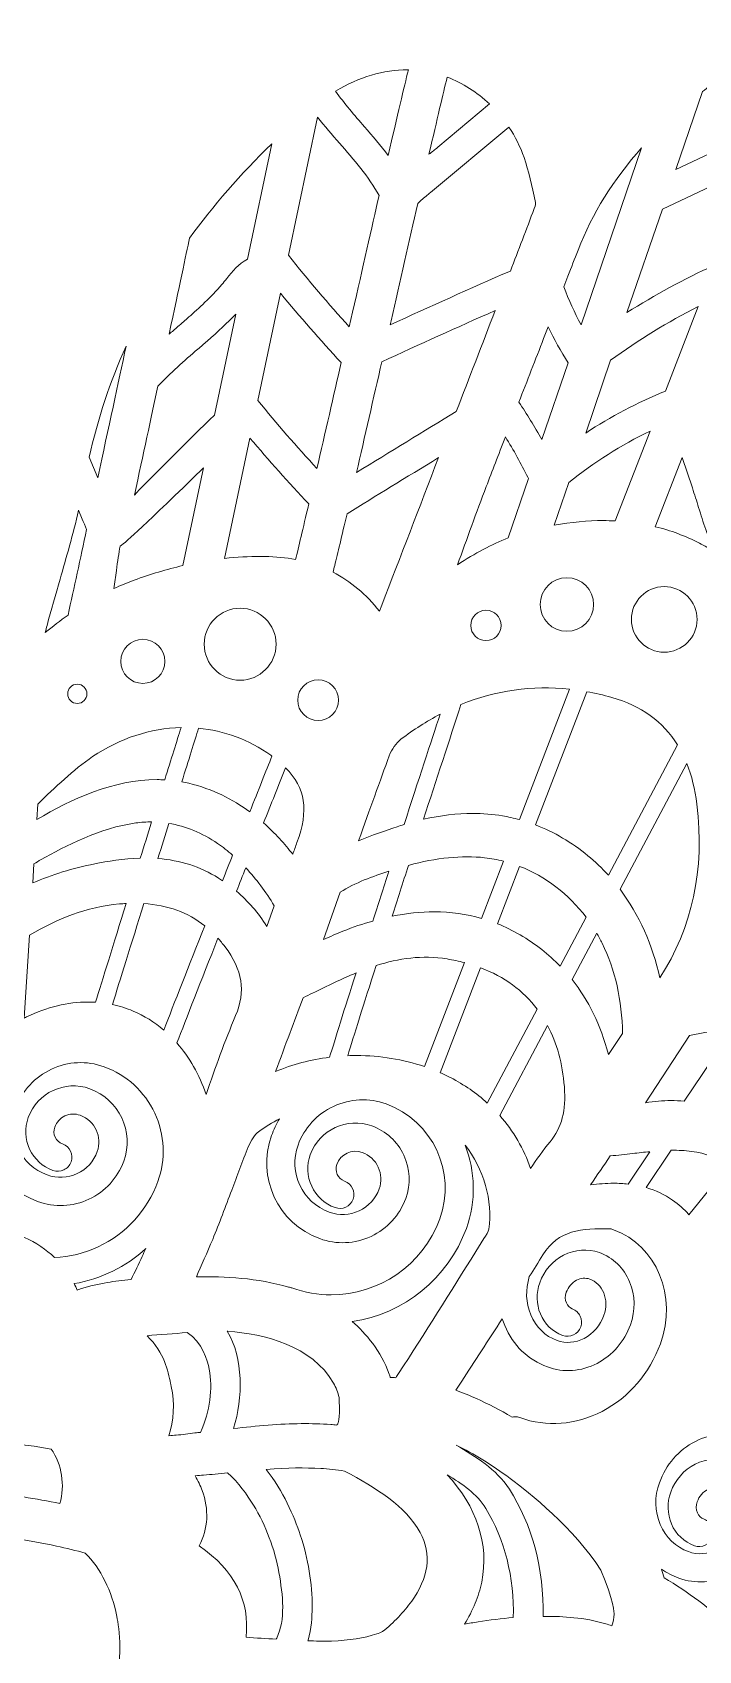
# Model space of a CAD drawing. Header units: millimetres. Extents: x -1647 to 2455, y -685 to 37.
# Drawn here: x 1462.7 to 1581, y -313.5 to -26.5 of the extents above; entities that cross this region are included whole.
import ezdxf

# ---------------------------------------------------------------- set-up
doc = ezdxf.new("R2010")
doc.units = ezdxf.units.MM
doc.header["$MEASUREMENT"] = 0
doc.layers.add('Layer 5', color=7, linetype='Continuous')

msp = doc.modelspace()

# ---------------------------------------------------------------- linework, layer by layer
at = {"layer": 'Layer 5', "lineweight": 0}
for points, knots in [([(1581.67, -36.98), (1582.6, -36.25), (1583.55, -35.53), (1584.49, -34.83), (1589.34, -31.26), (1594.45, -28.46), (1599.69, -26.48), (1599.69, -26.48), (1593.23, -43.18), (1593.23, -43.18), (1593.11, -43.21), (1592.99, -43.26), (1592.87, -43.32), (1592.87, -43.32), (1576.93, -50.83), (1576.93, -50.83), (1576.93, -50.83), (1581.67, -36.98), (1581.67, -36.98)], [0, 0, 0, 0, 1, 1, 1, 2, 2, 2, 3, 3, 3, 4, 4, 4, 5, 5, 5, 6, 6, 6, 6]), ([(1529.36, -33.14), (1529.36, -33.14), (1529.45, -33.14), (1529.45, -33.14), (1528.68, -36.27), (1527.54, -41.09), (1525.88, -48.33), (1524.53, -46.56), (1523.07, -44.87), (1521.65, -43.23), (1519.9, -41.2), (1518.1, -39.1), (1516.53, -36.9), (1520.78, -34.37), (1524.98, -33.14), (1529.36, -33.14)], [0, 0, 0, 0, 1, 1, 1, 2, 2, 2, 3, 3, 3, 4, 4, 4, 5, 5, 5, 5]), ([(1536.33, -34.43), (1539.07, -35.47), (1541.64, -37.09), (1543.85, -39.18), (1543.85, -39.18), (1534.67, -46.86), (1534.67, -46.86), (1534.17, -47.27), (1533.65, -47.69), (1533.11, -48.11), (1534.56, -41.84), (1535.62, -37.34), (1536.33, -34.43)], [0, 0, 0, 0, 1, 1, 1, 2, 2, 2, 3, 3, 3, 4, 4, 4, 4]), ([(1513.35, -41.54), (1514.6, -43.13), (1515.93, -44.65), (1517.23, -46.13), (1519.77, -49.04), (1522.4, -52.05), (1524.25, -55.44), (1522.93, -61.22), (1521.38, -68.06), (1519.55, -76.11), (1519.55, -76.11), (1518.96, -78.72), (1518.96, -78.72), (1515.26, -74.64), (1511.65, -70.38), (1508.19, -66.02), (1508.19, -66.02), (1513.35, -41.54), (1513.35, -41.54)], [0, 0, 0, 0, 1, 1, 1, 2, 2, 2, 3, 3, 3, 4, 4, 4, 5, 5, 5, 6, 6, 6, 6]), ([(1531.11, -56.82), (1531.65, -56.32), (1532.23, -55.84), (1532.8, -55.37), (1532.99, -55.22), (1533.17, -55.06), (1533.36, -54.91), (1533.36, -54.91), (1547.28, -43.27), (1547.28, -43.27), (1548.41, -44.96), (1549.32, -46.78), (1549.98, -48.69), (1550.81, -51.12), (1551.37, -53.64), (1552.01, -56.67), (1552.02, -56.77), (1552.02, -57.16), (1551.8, -57.72), (1550.39, -61.41), (1548.97, -65.11), (1547.55, -68.81), (1540.43, -71.92), (1533.27, -75.13), (1526.22, -78.37), (1526.22, -78.37), (1526.38, -77.67), (1526.38, -77.67), (1526.38, -77.67), (1526.38, -77.64), (1526.38, -77.64), (1526.38, -77.64), (1526.38, -77.64), (1526.38, -77.63), (1527.95, -70.74), (1529.59, -63.51), (1531.11, -56.82)], [0, 0, 0, 0, 1, 1, 1, 2, 2, 2, 3, 3, 3, 4, 4, 4, 5, 5, 5, 6, 6, 6, 7, 7, 7, 8, 8, 8, 9, 9, 9, 10, 10, 10, 11, 11, 11, 12, 12, 12, 12]), ([(1490.61, -62.96), (1494.78, -57.26), (1499.68, -51.65), (1505.21, -46.23), (1505.21, -46.23), (1500.89, -66.73), (1500.89, -66.73), (1499.31, -67.5), (1498.21, -68.9), (1497.23, -70.14), (1496.93, -70.52), (1496.65, -70.87), (1496.36, -71.21), (1494.44, -73.45), (1492.23, -75.46), (1490.52, -76.96), (1489.87, -77.53), (1489.21, -78.1), (1488.56, -78.67), (1488.04, -79.11), (1487.51, -79.57), (1486.99, -80.03), (1488.78, -71.65), (1490, -65.92), (1490.61, -62.96)], [0, 0, 0, 0, 1, 1, 1, 2, 2, 2, 3, 3, 3, 4, 4, 4, 5, 5, 5, 6, 6, 6, 7, 7, 7, 8, 8, 8, 8]), ([(1557.77, -69.71), (1558.37, -68.18), (1558.96, -66.65), (1559.56, -65.12), (1562.09, -58.58), (1565.8, -52.62), (1570.84, -46.99), (1570.84, -46.99), (1560.09, -78.38), (1560.09, -78.38), (1558.93, -76.2), (1557.91, -73.93), (1557.03, -71.61), (1557.03, -71.61), (1557.77, -69.71), (1557.77, -69.71)], [0, 0, 0, 0, 1, 1, 1, 2, 2, 2, 3, 3, 3, 4, 4, 4, 5, 5, 5, 5]), ([(1590.45, -50.35), (1590.45, -50.35), (1583.69, -67.82), (1583.69, -67.82), (1578.34, -70.24), (1573.16, -73.05), (1568.24, -76.19), (1568.24, -76.19), (1574.52, -57.86), (1574.52, -57.86), (1574.52, -57.86), (1590.45, -50.35), (1590.45, -50.35)], [0, 0, 0, 0, 1, 1, 1, 2, 2, 2, 3, 3, 3, 4, 4, 4, 4]), ([(1517.53, -85.05), (1516.24, -90.7), (1514.65, -97.69), (1513.23, -103.86), (1509.63, -99.95), (1506.11, -95.9), (1502.76, -91.79), (1502.76, -91.79), (1506.77, -72.76), (1506.77, -72.76), (1510.21, -76.94), (1513.82, -81.06), (1517.53, -85.05)], [0, 0, 0, 0, 1, 1, 1, 2, 2, 2, 3, 3, 3, 4, 4, 4, 4]), ([(1485, -89.26), (1487.21, -86.91), (1489.7, -84.74), (1492.1, -82.65), (1492.65, -82.18), (1493.2, -81.7), (1493.74, -81.23), (1495.68, -79.52), (1497.32, -78.03), (1498.84, -76.44), (1498.84, -76.44), (1495.06, -94.37), (1495.06, -94.37), (1490.23, -98.99), (1485.46, -103.75), (1480.84, -108.55), (1482.41, -101.3), (1483.79, -94.87), (1485, -89.26)], [0, 0, 0, 0, 1, 1, 1, 2, 2, 2, 3, 3, 3, 4, 4, 4, 5, 5, 5, 6, 6, 6, 6]), ([(1537.96, -93.73), (1532.16, -97.25), (1526.21, -100.89), (1520.26, -104.55), (1521.68, -98.36), (1523.29, -91.26), (1524.73, -84.93), (1531.39, -81.85), (1538.15, -78.79), (1544.85, -75.82), (1542.56, -81.79), (1540.26, -87.77), (1537.96, -93.73)], [0, 0, 0, 0, 1, 1, 1, 2, 2, 2, 3, 3, 3, 4, 4, 4, 4]), ([(1575.07, -90.12), (1570.1, -92.15), (1565.36, -94.64), (1560.92, -97.55), (1560.92, -97.55), (1565.34, -84.65), (1565.34, -84.65), (1570.28, -81.05), (1575.5, -77.84), (1580.88, -75.09), (1580.88, -75.09), (1575.07, -90.12), (1575.07, -90.12)], [0, 0, 0, 0, 1, 1, 1, 2, 2, 2, 3, 3, 3, 4, 4, 4, 4]), ([(1553.46, -80.79), (1553.46, -80.79), (1554.27, -78.71), (1554.27, -78.71), (1555.32, -80.9), (1556.5, -83.03), (1557.79, -85.09), (1557.79, -85.09), (1553.13, -98.71), (1553.13, -98.71), (1551.85, -96.42), (1550.49, -94.2), (1549.06, -92.08), (1550.54, -88.29), (1552.01, -84.51), (1553.46, -80.79)], [0, 0, 0, 0, 1, 1, 1, 2, 2, 2, 3, 3, 3, 4, 4, 4, 5, 5, 5, 5]), ([(1479.38, -82.13), (1477.96, -88.7), (1476.26, -96.6), (1474.34, -105.5), (1474.34, -105.5), (1472.83, -101.85), (1472.83, -101.85), (1474.35, -94.97), (1476.51, -88.45), (1479.38, -82.13)], [0, 0, 0, 0, 1, 1, 1, 2, 2, 2, 3, 3, 3, 3]), ([(1572.33, -97.2), (1572.33, -97.2), (1566.16, -113.14), (1566.16, -113.14), (1565.46, -113.1), (1564.74, -113.08), (1564.04, -113.08), (1561.28, -113.08), (1558.36, -113.35), (1555.33, -113.87), (1555.33, -113.87), (1557.91, -106.34), (1557.91, -106.34), (1562.39, -102.76), (1567.23, -99.69), (1572.33, -97.2)], [0, 0, 0, 0, 1, 1, 1, 2, 2, 2, 3, 3, 3, 4, 4, 4, 5, 5, 5, 5]), ([(1509.43, -119.98), (1507.71, -119.65), (1505.9, -119.47), (1504.01, -119.45), (1503.75, -119.44), (1503.49, -119.44), (1503.23, -119.44), (1501.13, -119.44), (1498.99, -119.56), (1496.85, -119.79), (1496.85, -119.79), (1501.35, -98.45), (1501.35, -98.45), (1504.69, -102.4), (1508.19, -106.32), (1511.78, -110.13), (1510.74, -114.59), (1509.97, -117.83), (1509.43, -119.98)], [0, 0, 0, 0, 1, 1, 1, 2, 2, 2, 3, 3, 3, 4, 4, 4, 5, 5, 5, 6, 6, 6, 6]), ([(1547.15, -116.15), (1544.24, -117.31), (1541.28, -118.88), (1538.18, -120.91), (1539.83, -116.32), (1541.53, -111.63), (1543.28, -107.05), (1544.32, -104.35), (1545.43, -101.45), (1546.67, -98.24), (1548.13, -100.6), (1549.46, -103), (1550.63, -105.39), (1550.67, -105.47), (1550.71, -105.55), (1550.76, -105.62), (1550.76, -105.62), (1547.15, -116.15), (1547.15, -116.15)], [0, 0, 0, 0, 1, 1, 1, 2, 2, 2, 3, 3, 3, 4, 4, 4, 5, 5, 5, 6, 6, 6, 6]), ([(1534.81, -101.91), (1531.43, -110.71), (1528.05, -119.46), (1524.72, -128.1), (1524.72, -128.1), (1524.32, -129.15), (1524.32, -129.15), (1521.98, -126.16), (1519.21, -123.83), (1516.08, -122.23), (1516.17, -121.87), (1516.27, -121.47), (1516.38, -121.04), (1516.91, -118.88), (1517.63, -115.88), (1518.57, -111.86), (1523.63, -108.74), (1528.97, -105.47), (1534.81, -101.91)], [0, 0, 0, 0, 1, 1, 1, 2, 2, 2, 3, 3, 3, 4, 4, 4, 5, 5, 5, 6, 6, 6, 6]), ([(1583.72, -118.55), (1582.86, -118.04), (1581.99, -117.55), (1581.09, -117.08), (1578.62, -115.81), (1576, -114.82), (1573.27, -114.16), (1573.27, -114.16), (1578.02, -101.88), (1578.02, -101.88), (1578.02, -101.88), (1579.85, -107.29), (1579.85, -107.29), (1580.23, -108.42), (1580.6, -109.61), (1580.96, -110.76), (1581.77, -113.36), (1582.6, -116.03), (1583.72, -118.55)], [0, 0, 0, 0, 1, 1, 1, 2, 2, 2, 3, 3, 3, 4, 4, 4, 5, 5, 5, 6, 6, 6, 6]), ([(1489.43, -121.06), (1486.6, -121.72), (1483.7, -122.59), (1480.8, -123.64), (1479.6, -124.07), (1478.4, -124.57), (1477.19, -125.13), (1477.35, -124.11), (1477.5, -123.01), (1477.65, -121.93), (1477.86, -120.34), (1478.07, -118.83), (1478.3, -117.62), (1479.53, -116.75), (1482.71, -113.83), (1493.09, -103.72), (1493.09, -103.72), (1489.43, -121.06), (1489.43, -121.06)], [0, 0, 0, 0, 1, 1, 1, 2, 2, 2, 3, 3, 3, 4, 4, 4, 5, 5, 5, 6, 6, 6, 6]), ([(1465.34, -131.67), (1466.05, -128.95), (1466.86, -126.17), (1467.64, -123.48), (1468.74, -119.69), (1469.96, -115.49), (1470.94, -111.25), (1470.94, -111.25), (1471.58, -112.81), (1471.58, -112.81), (1471.83, -113.41), (1472.08, -114.04), (1472.36, -114.64), (1471.23, -119.87), (1470.12, -125.02), (1469.07, -129.84), (1467.7, -130.81), (1466.34, -131.85), (1465.01, -132.95), (1465.13, -132.47), (1465.24, -132.04), (1465.34, -131.67)], [0, 0, 0, 0, 1, 1, 1, 2, 2, 2, 3, 3, 3, 4, 4, 4, 5, 5, 5, 6, 6, 6, 7, 7, 7, 7]), ([(1557.59, -123.22), (1560.2, -123.22), (1562.33, -125.35), (1562.33, -127.97), (1562.33, -130.59), (1560.2, -132.72), (1557.59, -132.72), (1554.97, -132.72), (1552.84, -130.59), (1552.84, -127.97), (1552.84, -125.35), (1554.97, -123.22), (1557.59, -123.22)], [0, 0, 0, 0, 1, 1, 1, 2, 2, 2, 3, 3, 3, 4, 4, 4, 4]), ([(1574.85, -136.43), (1571.64, -136.43), (1569.03, -133.82), (1569.03, -130.61), (1569.03, -127.4), (1571.64, -124.78), (1574.85, -124.78), (1578.06, -124.78), (1580.67, -127.4), (1580.67, -130.61), (1580.67, -133.82), (1578.06, -136.43), (1574.85, -136.43)], [0, 0, 0, 0, 1, 1, 1, 2, 2, 2, 3, 3, 3, 4, 4, 4, 4]), ([(1499.6, -128.62), (1503.12, -128.62), (1505.98, -131.49), (1505.98, -135.01), (1505.98, -138.53), (1503.12, -141.39), (1499.6, -141.39), (1496.08, -141.39), (1493.22, -138.53), (1493.22, -135.01), (1493.22, -131.49), (1496.08, -128.62), (1499.6, -128.62)], [0, 0, 0, 0, 1, 1, 1, 2, 2, 2, 3, 3, 3, 4, 4, 4, 4]), ([(1540.53, -131.68), (1540.53, -130.2), (1541.74, -128.99), (1543.22, -128.99), (1544.71, -128.99), (1545.91, -130.2), (1545.91, -131.68), (1545.91, -133.16), (1544.71, -134.37), (1543.22, -134.37), (1541.74, -134.37), (1540.53, -133.16), (1540.53, -131.68)], [0, 0, 0, 0, 1, 1, 1, 2, 2, 2, 3, 3, 3, 4, 4, 4, 4]), ([(1486.24, -138.05), (1486.24, -140.21), (1484.49, -141.96), (1482.33, -141.96), (1480.17, -141.96), (1478.41, -140.21), (1478.41, -138.05), (1478.41, -135.89), (1480.17, -134.13), (1482.33, -134.13), (1484.49, -134.13), (1486.24, -135.89), (1486.24, -138.05)], [0, 0, 0, 0, 1, 1, 1, 2, 2, 2, 3, 3, 3, 4, 4, 4, 4]), ([(1470.7, -145.52), (1469.76, -145.52), (1469, -144.75), (1469, -143.81), (1469, -142.87), (1469.76, -142.1), (1470.7, -142.1), (1471.64, -142.1), (1472.41, -142.87), (1472.41, -143.81), (1472.41, -144.75), (1471.64, -145.52), (1470.7, -145.52)], [0, 0, 0, 0, 1, 1, 1, 2, 2, 2, 3, 3, 3, 4, 4, 4, 4]), ([(1517.06, -144.93), (1517.06, -146.92), (1515.43, -148.55), (1513.44, -148.55), (1511.44, -148.55), (1509.82, -146.92), (1509.82, -144.93), (1509.82, -142.93), (1511.44, -141.31), (1513.44, -141.31), (1515.43, -141.31), (1517.06, -142.93), (1517.06, -144.93)], [0, 0, 0, 0, 1, 1, 1, 2, 2, 2, 3, 3, 3, 4, 4, 4, 4]), ([(1558.07, -143), (1558.07, -143), (1549.17, -166.12), (1549.17, -166.12), (1548.17, -165.85), (1547.16, -165.62), (1546.15, -165.45), (1544.43, -165.16), (1542.65, -165.02), (1540.86, -165.02), (1538.06, -165.02), (1535.17, -165.37), (1532.14, -166.07), (1534.42, -159.06), (1536.71, -152.05), (1538.79, -145.71), (1544.96, -143.19), (1551.4, -142.28), (1558.07, -143)], [0, 0, 0, 0, 1, 1, 1, 2, 2, 2, 3, 3, 3, 4, 4, 4, 5, 5, 5, 6, 6, 6, 6]), ([(1565.54, -144.45), (1570.74, -145.91), (1574.64, -148.73), (1577.22, -152.88), (1577.22, -152.88), (1564.94, -175.98), (1564.94, -175.98), (1563.81, -174.74), (1562.61, -173.58), (1561.32, -172.52), (1558.46, -170.17), (1555.31, -168.33), (1552.02, -167.07), (1552.02, -167.07), (1561.11, -143.44), (1561.11, -143.44), (1562.58, -143.7), (1564.05, -144.03), (1565.54, -144.45)], [0, 0, 0, 0, 1, 1, 1, 2, 2, 2, 3, 3, 3, 4, 4, 4, 5, 5, 5, 6, 6, 6, 6]), ([(1527.47, -167.38), (1525.42, -168.06), (1523, -168.86), (1520.62, -169.88), (1522.66, -164.16), (1524.41, -159.31), (1526.07, -154.78), (1526.48, -153.67), (1527.31, -152.5), (1528.13, -151.87), (1530.4, -150.15), (1532.71, -148.68), (1535.07, -147.44), (1533.53, -152.13), (1531.21, -159.23), (1528.68, -167), (1528.28, -167.13), (1527.87, -167.25), (1527.47, -167.38)], [0, 0, 0, 0, 1, 1, 1, 2, 2, 2, 3, 3, 3, 4, 4, 4, 5, 5, 5, 6, 6, 6, 6]), ([(1463.69, -163.38), (1466.78, -160.39), (1469.97, -157.3), (1473.43, -154.95), (1478.3, -151.64), (1483.74, -149.93), (1489.11, -149.8), (1488.37, -152.16), (1487.37, -155.38), (1486.22, -159.07), (1485.77, -159.04), (1485.32, -159.03), (1484.87, -159.03), (1477.13, -159.03), (1469.67, -162.47), (1463.52, -166.1), (1463.52, -166.1), (1463.69, -163.38), (1463.69, -163.38)], [0, 0, 0, 0, 1, 1, 1, 2, 2, 2, 3, 3, 3, 4, 4, 4, 5, 5, 5, 6, 6, 6, 6]), ([(1492.21, -149.91), (1496.78, -150.33), (1501.19, -151.93), (1505.04, -154.71), (1505.11, -154.76), (1505.18, -154.81), (1505.25, -154.86), (1504.2, -157.5), (1502.84, -160.91), (1501.31, -164.75), (1498.29, -162.53), (1494.7, -160.67), (1490.5, -159.68), (1490.09, -159.58), (1489.67, -159.49), (1489.25, -159.42), (1490.46, -155.54), (1491.5, -152.22), (1492.21, -149.91)], [0, 0, 0, 0, 1, 1, 1, 2, 2, 2, 3, 3, 3, 4, 4, 4, 5, 5, 5, 6, 6, 6, 6]), ([(1509.69, -170.18), (1509.44, -170.87), (1509.19, -171.56), (1508.93, -172.26), (1507.52, -170.44), (1505.8, -168.52), (1503.76, -166.72), (1505.09, -163.37), (1506.4, -160.06), (1507.66, -156.91), (1511.24, -160.51), (1511.78, -164.46), (1509.69, -170.18)], [0, 0, 0, 0, 1, 1, 1, 2, 2, 2, 3, 3, 3, 4, 4, 4, 4]), ([(1574.06, -194.21), (1572.82, -188.33), (1570.4, -182.97), (1567.01, -178.48), (1567.01, -178.48), (1578.87, -156.17), (1578.87, -156.17), (1579.73, -158.31), (1580.32, -160.71), (1580.65, -163.38), (1582.06, -174.97), (1579.84, -185.34), (1574.06, -194.21)], [0, 0, 0, 0, 1, 1, 1, 2, 2, 2, 3, 3, 3, 4, 4, 4, 4]), ([(1464.28, -173.22), (1468.48, -170.84), (1474.79, -167.57), (1481.09, -166.71), (1482.03, -166.58), (1482.96, -166.52), (1483.89, -166.53), (1483.24, -168.62), (1482.57, -170.78), (1481.89, -172.95), (1478.87, -173.03), (1476.02, -173.52), (1473.82, -173.96), (1469.84, -174.75), (1466.18, -175.87), (1462.81, -177.34), (1462.81, -177.34), (1463.02, -173.96), (1463.02, -173.96), (1463.44, -173.71), (1463.86, -173.46), (1464.28, -173.22)], [0, 0, 0, 0, 1, 1, 1, 2, 2, 2, 3, 3, 3, 4, 4, 4, 5, 5, 5, 6, 6, 6, 7, 7, 7, 7]), ([(1486.95, -166.79), (1489.93, -167.28), (1492.83, -168.47), (1495.61, -170.37), (1496.52, -170.98), (1497.4, -171.67), (1498.27, -172.42), (1497.67, -173.91), (1497.07, -175.43), (1496.47, -176.95), (1496.24, -176.8), (1496, -176.64), (1495.76, -176.49), (1492.52, -174.46), (1488.98, -173.32), (1485.01, -173.02), (1485.67, -170.91), (1486.32, -168.82), (1486.95, -166.79)], [0, 0, 0, 0, 1, 1, 1, 2, 2, 2, 3, 3, 3, 4, 4, 4, 5, 5, 5, 6, 6, 6, 6]), ([(1500.6, -174.67), (1502.45, -176.64), (1504.15, -178.9), (1505.65, -181.42), (1505.65, -181.42), (1504.35, -185.08), (1504.35, -185.08), (1502.8, -182.63), (1501.03, -180.58), (1498.96, -178.82), (1499.5, -177.45), (1500.05, -176.06), (1500.6, -174.67)], [0, 0, 0, 0, 1, 1, 1, 2, 2, 2, 3, 3, 3, 4, 4, 4, 4]), ([(1542.43, -183.64), (1539.74, -182.87), (1536.95, -182.47), (1534.06, -182.47), (1531.66, -182.47), (1529.15, -182.74), (1526.55, -183.27), (1527.5, -180.35), (1528.48, -177.32), (1529.48, -174.23), (1534.42, -172.89), (1538.96, -172.44), (1542.99, -172.88), (1544.12, -173), (1545.23, -173.22), (1546.33, -173.5), (1546.33, -173.5), (1542.43, -183.64), (1542.43, -183.64)], [0, 0, 0, 0, 1, 1, 1, 2, 2, 2, 3, 3, 3, 4, 4, 4, 5, 5, 5, 6, 6, 6, 6]), ([(1560.98, -183.42), (1560.98, -183.42), (1556.37, -192.09), (1556.37, -192.09), (1555.37, -191.07), (1554.28, -190.1), (1553.12, -189.18), (1550.64, -187.23), (1548.02, -185.71), (1545.27, -184.6), (1545.27, -184.6), (1549.19, -174.41), (1549.19, -174.41), (1553.78, -176.2), (1557.89, -179.33), (1560.98, -183.42)], [0, 0, 0, 0, 1, 1, 1, 2, 2, 2, 3, 3, 3, 4, 4, 4, 5, 5, 5, 5]), ([(1525.99, -175.27), (1525.03, -178.24), (1524.06, -181.21), (1523.13, -184.11), (1521.4, -184.6), (1519.64, -185.2), (1517.85, -185.91), (1516.68, -186.38), (1515.52, -186.89), (1514.39, -187.4), (1514.39, -187.4), (1517.37, -179.01), (1517.37, -179.01), (1519.99, -177.3), (1523.25, -176.15), (1525.99, -175.27)], [0, 0, 0, 0, 1, 1, 1, 2, 2, 2, 3, 3, 3, 4, 4, 4, 5, 5, 5, 5]), ([(1472.63, -198.48), (1468.99, -198.48), (1465.33, -199.37), (1461.72, -201.11), (1461.58, -201.18), (1461.44, -201.26), (1461.29, -201.33), (1461.29, -201.33), (1462.22, -186.64), (1462.22, -186.64), (1467.19, -183.69), (1472.33, -181.6), (1478.18, -181.08), (1478.59, -181.04), (1478.99, -181.02), (1479.38, -181), (1477.17, -188.12), (1475.14, -194.61), (1473.92, -198.53), (1473.49, -198.5), (1473.06, -198.48), (1472.63, -198.48)], [0, 0, 0, 0, 1, 1, 1, 2, 2, 2, 3, 3, 3, 4, 4, 4, 5, 5, 5, 6, 6, 6, 7, 7, 7, 7]), ([(1482.52, -181.01), (1486.74, -181.27), (1490.32, -182.58), (1493.31, -184.95), (1490.5, -192.07), (1487.86, -198.78), (1486.06, -203.45), (1484.41, -202.04), (1482.59, -200.9), (1480.61, -200.07), (1479.43, -199.57), (1478.2, -199.19), (1476.94, -198.93), (1478.22, -194.8), (1480.29, -188.18), (1482.52, -181.01)], [0, 0, 0, 0, 1, 1, 1, 2, 2, 2, 3, 3, 3, 4, 4, 4, 5, 5, 5, 5]), ([(1558.49, -194.5), (1558.49, -194.5), (1562.87, -186.26), (1562.87, -186.26), (1563.21, -186.84), (1563.54, -187.44), (1563.84, -188.06), (1566.15, -192.78), (1567.37, -198.16), (1567.45, -204.05), (1567.45, -204.05), (1564.95, -207.78), (1564.95, -207.78), (1563.55, -202.53), (1561.43, -198.18), (1558.49, -194.5)], [0, 0, 0, 0, 1, 1, 1, 2, 2, 2, 3, 3, 3, 4, 4, 4, 5, 5, 5, 5]), ([(1495.66, -187.17), (1496.08, -187.63), (1496.49, -188.12), (1496.89, -188.64), (1500.03, -192.79), (1500.62, -196.56), (1498.8, -200.87), (1496.87, -205.43), (1495.24, -210.04), (1493.56, -214.88), (1492.35, -211.34), (1490.59, -208.25), (1488.38, -205.74), (1490.02, -201.48), (1492.65, -194.8), (1495.66, -187.17)], [0, 0, 0, 0, 1, 1, 1, 2, 2, 2, 3, 3, 3, 4, 4, 4, 5, 5, 5, 5]), ([(1520.26, -207.97), (1519.73, -207.97), (1519.21, -207.98), (1518.69, -208), (1519.73, -204.57), (1521.53, -198.89), (1523.74, -192.02), (1527.75, -190.73), (1531.87, -190.12), (1536.32, -190.84), (1537.39, -191.01), (1538.41, -191.23), (1539.4, -191.49), (1539.4, -191.49), (1532.31, -209.93), (1532.31, -209.93), (1528.52, -208.64), (1524.43, -207.97), (1520.26, -207.97)], [0, 0, 0, 0, 1, 1, 1, 2, 2, 2, 3, 3, 3, 4, 4, 4, 5, 5, 5, 6, 6, 6, 6]), ([(1520.17, -193.32), (1518.11, -199.76), (1516.41, -205.16), (1515.48, -208.27), (1512.13, -208.69), (1508.9, -209.54), (1505.89, -210.82), (1507.66, -206.05), (1509.2, -201.88), (1510.76, -197.71), (1511.33, -197.44), (1511.9, -197.16), (1512.47, -196.88), (1515.06, -195.61), (1517.61, -194.37), (1520.17, -193.32)], [0, 0, 0, 0, 1, 1, 1, 2, 2, 2, 3, 3, 3, 4, 4, 4, 5, 5, 5, 5]), ([(1535.1, -211.01), (1535.1, -211.01), (1542.27, -192.4), (1542.27, -192.4), (1546.46, -193.98), (1549.83, -196.45), (1552.31, -199.74), (1552.31, -199.74), (1543.46, -216.39), (1543.46, -216.39), (1541.54, -214.65), (1539.37, -213.14), (1536.95, -211.89), (1536.35, -211.58), (1535.73, -211.29), (1535.1, -211.01)], [0, 0, 0, 0, 1, 1, 1, 2, 2, 2, 3, 3, 3, 4, 4, 4, 5, 5, 5, 5]), ([(1554.16, -202.65), (1555.8, -205.76), (1556.81, -209.4), (1557.13, -213.54), (1557.45, -217.78), (1556.7, -220.69), (1554.59, -223.27), (1553.37, -224.76), (1552.24, -226.36), (1551.13, -228), (1549.95, -224.52), (1548.09, -221.36), (1545.67, -218.62), (1545.67, -218.62), (1554.16, -202.65), (1554.16, -202.65)], [0, 0, 0, 0, 1, 1, 1, 2, 2, 2, 3, 3, 3, 4, 4, 4, 5, 5, 5, 5]), ([(1586.72, -203.71), (1586.72, -203.71), (1578.38, -216.06), (1578.38, -216.06), (1577.6, -215.99), (1576.83, -215.95), (1576.05, -215.95), (1574.58, -215.95), (1573.07, -216.08), (1571.56, -216.33), (1571.56, -216.33), (1579.34, -204.44), (1579.34, -204.44), (1581.74, -203.8), (1584.25, -203.56), (1586.72, -203.71)], [0, 0, 0, 0, 1, 1, 1, 2, 2, 2, 3, 3, 3, 4, 4, 4, 5, 5, 5, 5]), ([(1446.99, -219.9), (1446.99, -219.9), (1447.64, -220.66), (1447.64, -220.66), (1447.64, -220.66), (1447.73, -220.58), (1447.73, -220.58), (1450.33, -218.33), (1453, -216.02), (1455.81, -213.94), (1455.55, -214.47), (1455.32, -215.01), (1455.12, -215.57), (1452.44, -222.97), (1456.27, -231.17), (1463.67, -233.86), (1466.66, -234.94), (1469.9, -234.8), (1472.78, -233.45), (1475.66, -232.1), (1477.85, -229.71), (1478.94, -226.72), (1480.82, -221.51), (1478.13, -215.75), (1472.92, -213.86), (1468.51, -212.26), (1463.6, -214.55), (1462, -218.97), (1461.33, -220.81), (1461.42, -222.8), (1462.25, -224.57), (1463.08, -226.34), (1464.55, -227.68), (1466.39, -228.35), (1467.02, -228.58), (1467.69, -228.55), (1468.3, -228.26), (1468.9, -227.98), (1469.36, -227.48), (1469.59, -226.85), (1470.06, -225.56), (1469.39, -224.12), (1468.09, -223.65), (1467.51, -223.44), (1467.04, -223.01), (1466.78, -222.45), (1466.52, -221.89), (1466.49, -221.26), (1466.7, -220.68), (1467.02, -219.79), (1467.67, -219.08), (1468.52, -218.68), (1469.38, -218.28), (1470.34, -218.24), (1471.22, -218.56), (1473.83, -219.51), (1475.18, -222.4), (1474.24, -225.01), (1473.61, -226.75), (1472.34, -228.14), (1470.66, -228.92), (1468.99, -229.7), (1467.11, -229.79), (1465.37, -229.15), (1463.05, -228.31), (1461.19, -226.61), (1460.14, -224.36), (1459.09, -222.12), (1458.98, -219.6), (1459.82, -217.28), (1460.93, -214.21), (1463.17, -211.76), (1466.13, -210.38), (1469.08, -209), (1472.4, -208.85), (1475.47, -209.96), (1479.45, -211.4), (1482.64, -214.32), (1484.44, -218.17), (1486.24, -222.02), (1486.43, -226.34), (1484.99, -230.32), (1483.12, -235.47), (1479.36, -239.58), (1474.41, -241.9), (1471.95, -243.04), (1469.35, -243.68), (1466.68, -243.81), (1463.69, -240.94), (1459.46, -238.99), (1454.39, -238.15), (1451.85, -237.73), (1448.98, -237.52), (1445.85, -237.52), (1444.86, -237.52), (1443.83, -237.54), (1442.74, -237.58), (1443.71, -233.15), (1444.83, -228.11), (1445.94, -223.19), (1445.94, -223.19), (1445.98, -223.01), (1445.98, -223.01), (1446.14, -222.3), (1446.23, -221.98), (1446.28, -221.83), (1446.73, -221.45), (1447.17, -221.07), (1447.61, -220.68), (1447.61, -220.68), (1446.99, -219.9), (1446.99, -219.9)], [0, 0, 0, 0, 1, 1, 1, 2, 2, 2, 3, 3, 3, 4, 4, 4, 5, 5, 5, 6, 6, 6, 7, 7, 7, 8, 8, 8, 9, 9, 9, 10, 10, 10, 11, 11, 11, 12, 12, 12, 13, 13, 13, 14, 14, 14, 15, 15, 15, 16, 16, 16, 17, 17, 17, 18, 18, 18, 19, 19, 19, 20, 20, 20, 21, 21, 21, 22, 22, 22, 23, 23, 23, 24, 24, 24, 25, 25, 25, 26, 26, 26, 27, 27, 27, 28, 28, 28, 29, 29, 29, 30, 30, 30, 31, 31, 31, 32, 32, 32, 33, 33, 33, 34, 34, 34, 35, 35, 35, 36, 36, 36, 37, 37, 37, 37]), ([(1515.75, -250.42), (1513.44, -250.42), (1511.08, -250.02), (1508.79, -249.19), (1508.6, -249.12), (1508.41, -249.08), (1508.19, -249.06), (1502.67, -247.41), (1496.92, -247.15), (1491.83, -247.2), (1492.72, -245.24), (1493.75, -242.93), (1494.73, -240.57), (1495.92, -237.69), (1497.02, -234.73), (1498.1, -231.84), (1499.04, -229.31), (1500.01, -226.7), (1501.04, -224.18), (1501.53, -222.96), (1502.23, -221.93), (1502.86, -221.48), (1504.09, -220.63), (1505.33, -219.86), (1506.58, -219.18), (1506.02, -220.12), (1505.55, -221.12), (1505.17, -222.16), (1502.48, -229.56), (1506.32, -237.76), (1513.72, -240.45), (1516.71, -241.53), (1519.94, -241.39), (1522.83, -240.04), (1525.71, -238.69), (1527.9, -236.3), (1528.98, -233.31), (1529.9, -230.79), (1529.78, -228.06), (1528.64, -225.64), (1527.51, -223.21), (1525.49, -221.37), (1522.97, -220.45), (1518.55, -218.85), (1513.65, -221.14), (1512.05, -225.56), (1511.38, -227.4), (1511.47, -229.39), (1512.3, -231.16), (1513.13, -232.93), (1514.6, -234.28), (1516.44, -234.94), (1517.73, -235.41), (1519.17, -234.74), (1519.64, -233.44), (1520.11, -232.15), (1519.44, -230.71), (1518.14, -230.24), (1517.56, -230.03), (1517.09, -229.6), (1516.83, -229.04), (1516.57, -228.48), (1516.54, -227.85), (1516.75, -227.27), (1517.41, -225.44), (1519.44, -224.49), (1521.27, -225.15), (1522.53, -225.61), (1523.54, -226.54), (1524.11, -227.75), (1524.68, -228.97), (1524.74, -230.34), (1524.28, -231.6), (1523.65, -233.34), (1522.38, -234.73), (1520.71, -235.51), (1519.04, -236.29), (1517.16, -236.38), (1515.42, -235.75), (1510.62, -234), (1508.12, -228.68), (1509.87, -223.87), (1510.98, -220.81), (1513.22, -218.36), (1516.18, -216.98), (1519.14, -215.59), (1522.45, -215.44), (1525.51, -216.55), (1533.75, -219.54), (1538.02, -228.67), (1535.04, -236.91), (1532.02, -245.24), (1524.13, -250.42), (1515.75, -250.42)], [0, 0, 0, 0, 1, 1, 1, 2, 2, 2, 3, 3, 3, 4, 4, 4, 5, 5, 5, 6, 6, 6, 7, 7, 7, 8, 8, 8, 9, 9, 9, 10, 10, 10, 11, 11, 11, 12, 12, 12, 13, 13, 13, 14, 14, 14, 15, 15, 15, 16, 16, 16, 17, 17, 17, 18, 18, 18, 19, 19, 19, 20, 20, 20, 21, 21, 21, 22, 22, 22, 23, 23, 23, 24, 24, 24, 25, 25, 25, 26, 26, 26, 27, 27, 27, 28, 28, 28, 29, 29, 29, 30, 30, 30, 31, 31, 31, 31]), ([(1527.72, -264.38), (1527.57, -264.62), (1527.4, -264.86), (1527.21, -265.11), (1526.89, -265.1), (1526.57, -265.09), (1526.25, -265.09), (1526.18, -264.88), (1526.12, -264.67), (1526.04, -264.47), (1524.59, -260.36), (1521.94, -257.28), (1519.48, -255.14), (1528.72, -253.79), (1536.51, -247.51), (1539.74, -238.62), (1541.49, -233.79), (1541.35, -228.52), (1539.52, -223.84), (1542.77, -228.04), (1544.51, -233.74), (1543.73, -238.76), (1543.68, -239.13), (1543.22, -239.86), (1542.85, -240.45), (1542.85, -240.45), (1541.41, -242.75), (1541.41, -242.75), (1536.96, -249.85), (1532.36, -257.2), (1527.72, -264.38)], [0, 0, 0, 0, 1, 1, 1, 2, 2, 2, 3, 3, 3, 4, 4, 4, 5, 5, 5, 6, 6, 6, 7, 7, 7, 8, 8, 8, 9, 9, 9, 10, 10, 10, 10]), ([(1565.28, -225.77), (1566.61, -225.65), (1567.95, -225.5), (1569.24, -225.35), (1570.26, -225.23), (1571.29, -225.12), (1572.32, -225.02), (1572.32, -225.02), (1568.44, -230.76), (1568.44, -230.76), (1567.61, -230.67), (1566.74, -230.62), (1565.85, -230.62), (1564.56, -230.62), (1563.2, -230.72), (1561.79, -230.92), (1562.95, -229.18), (1564.11, -227.47), (1565.28, -225.77)], [0, 0, 0, 0, 1, 1, 1, 2, 2, 2, 3, 3, 3, 4, 4, 4, 5, 5, 5, 6, 6, 6, 6]), ([(1576.1, -224.78), (1577.34, -224.76), (1578.55, -224.81), (1579.72, -224.96), (1582.2, -225.29), (1584.43, -226.16), (1586.33, -227.5), (1586.33, -227.5), (1579.24, -236.2), (1579.24, -236.2), (1578.37, -235.21), (1577.41, -234.35), (1576.35, -233.61), (1574.93, -232.63), (1573.36, -231.89), (1571.64, -231.39), (1571.64, -231.39), (1576.1, -224.78), (1576.1, -224.78)], [0, 0, 0, 0, 1, 1, 1, 2, 2, 2, 3, 3, 3, 4, 4, 4, 5, 5, 5, 6, 6, 6, 6]), ([(1563.83, -271.08), (1559.14, -273.52), (1553.95, -273.91), (1549.22, -272.19), (1548.94, -272.09), (1548.65, -272.04), (1548.37, -272.04), (1548.19, -272.04), (1548.02, -272.06), (1547.86, -272.1), (1545.73, -270.84), (1543.61, -269.74), (1541.54, -268.82), (1540.33, -268.28), (1539.1, -267.79), (1537.85, -267.35), (1537.85, -267.35), (1538.92, -265.72), (1538.92, -265.72), (1541.15, -262.3), (1543.64, -258.5), (1546.11, -254.67), (1546.24, -255.08), (1546.39, -255.49), (1546.55, -255.88), (1548.01, -259.36), (1550.7, -261.96), (1554.13, -263.21), (1557, -264.25), (1560.13, -264.02), (1562.93, -262.57), (1565.67, -261.15), (1567.78, -258.72), (1568.86, -255.72), (1569.77, -253.21), (1569.72, -250.51), (1568.72, -248.12), (1567.69, -245.66), (1565.79, -243.81), (1563.35, -242.93), (1561.27, -242.18), (1559.02, -242.34), (1556.99, -243.39), (1555.04, -244.4), (1553.54, -246.13), (1552.77, -248.26), (1552.11, -250.08), (1552.15, -252.04), (1552.87, -253.78), (1553.63, -255.59), (1555.04, -256.95), (1556.83, -257.6), (1558.13, -258.07), (1559.57, -257.4), (1560.04, -256.1), (1560.26, -255.47), (1560.23, -254.8), (1559.95, -254.19), (1559.67, -253.59), (1559.17, -253.13), (1558.54, -252.9), (1558.07, -252.73), (1557.7, -252.36), (1557.49, -251.85), (1557.24, -251.27), (1557.24, -250.6), (1557.47, -249.96), (1557.81, -249.02), (1558.46, -248.26), (1559.3, -247.83), (1560.06, -247.43), (1560.9, -247.36), (1561.65, -247.63), (1562.75, -248.03), (1563.63, -248.89), (1564.11, -250.05), (1564.62, -251.28), (1564.64, -252.69), (1564.16, -254.02), (1563.5, -255.83), (1562.25, -257.29), (1560.63, -258.13), (1559.08, -258.93), (1557.38, -259.07), (1555.83, -258.51), (1553.73, -257.75), (1552.08, -256.13), (1551.17, -253.95), (1550.29, -251.85), (1550.2, -249.46), (1550.91, -247.19), (1551.72, -245.9), (1552.54, -244.61), (1553.34, -243.32), (1556.11, -238.88), (1560.1, -238.6), (1565.42, -238.72), (1565.58, -238.77), (1565.73, -238.82), (1565.88, -238.87), (1573.49, -241.63), (1577.21, -250.7), (1574.17, -259.08), (1572.26, -264.35), (1568.59, -268.61), (1563.83, -271.08)], [0, 0, 0, 0, 1, 1, 1, 2, 2, 2, 3, 3, 3, 4, 4, 4, 5, 5, 5, 6, 6, 6, 7, 7, 7, 8, 8, 8, 9, 9, 9, 10, 10, 10, 11, 11, 11, 12, 12, 12, 13, 13, 13, 14, 14, 14, 15, 15, 15, 16, 16, 16, 17, 17, 17, 18, 18, 18, 19, 19, 19, 20, 20, 20, 21, 21, 21, 22, 22, 22, 23, 23, 23, 24, 24, 24, 25, 25, 25, 26, 26, 26, 27, 27, 27, 28, 28, 28, 29, 29, 29, 30, 30, 30, 31, 31, 31, 32, 32, 32, 33, 33, 33, 34, 34, 34, 35, 35, 35, 35]), ([(1482.2, -243.63), (1481.57, -244.96), (1480.93, -246.33), (1480.27, -247.69), (1478.72, -247.83), (1477.36, -248), (1476.03, -248.23), (1474.52, -248.49), (1472.89, -248.81), (1471.29, -249.34), (1471.08, -249.42), (1470.87, -249.49), (1470.67, -249.57), (1470.51, -249.19), (1470.33, -248.81), (1470.14, -248.43), (1474.95, -247.59), (1479.34, -245.41), (1482.86, -242.21), (1482.64, -242.69), (1482.42, -243.16), (1482.2, -243.63)], [0, 0, 0, 0, 1, 1, 1, 2, 2, 2, 3, 3, 3, 4, 4, 4, 5, 5, 5, 6, 6, 6, 7, 7, 7, 7]), ([(1490.2, -257.12), (1492.88, -258.74), (1493.82, -262.16), (1494.11, -263.58), (1494.8, -267.04), (1494.25, -271.01), (1492.55, -274.81), (1492.23, -274.84), (1491.92, -274.88), (1491.59, -274.92), (1490.49, -275.06), (1489.35, -275.2), (1488.25, -275.3), (1487.82, -275.34), (1487.39, -275.37), (1486.96, -275.4), (1487.86, -272.71), (1488.01, -269.68), (1487.38, -266.69), (1487.34, -266.51), (1487.3, -266.32), (1487.26, -266.12), (1486.8, -263.83), (1486.19, -260.81), (1483.1, -257.66), (1485.36, -257.48), (1487.88, -257.28), (1490.2, -257.12)], [0, 0, 0, 0, 1, 1, 1, 2, 2, 2, 3, 3, 3, 4, 4, 4, 5, 5, 5, 6, 6, 6, 7, 7, 7, 8, 8, 8, 9, 9, 9, 9]), ([(1498.45, -274.13), (1500.09, -268.61), (1500.23, -261.74), (1497.31, -256.84), (1497.36, -256.85), (1497.4, -256.85), (1497.43, -256.85), (1503.88, -257.38), (1512.36, -259.41), (1516.18, -266.1), (1516.61, -266.86), (1516.95, -267.72), (1517.16, -268.61), (1517.16, -268.83), (1517.18, -269.05), (1517.19, -269.28), (1517.19, -269.28), (1517.19, -269.28), (1517.19, -269.28), (1517.37, -272.61), (1516.94, -273.25), (1516.93, -273.27), (1516.87, -273.35), (1516.81, -273.43), (1516.75, -273.51), (1516.39, -273.48), (1516.04, -273.45), (1515.7, -273.42), (1512.32, -273.18), (1508.68, -273.21), (1504.57, -273.53), (1502.53, -273.69), (1500.45, -273.91), (1498.45, -274.13)], [0, 0, 0, 0, 1, 1, 1, 2, 2, 2, 3, 3, 3, 4, 4, 4, 5, 5, 5, 6, 6, 6, 7, 7, 7, 8, 8, 8, 9, 9, 9, 10, 10, 10, 11, 11, 11, 11]), ([(1574.85, -300.62), (1574.7, -300.1), (1574.54, -299.59), (1574.35, -299.07), (1575.3, -299.72), (1576.33, -300.26), (1577.43, -300.66), (1580.38, -301.73), (1583.58, -301.52), (1586.46, -300.08), (1589.32, -298.65), (1591.51, -296.17), (1592.63, -293.1), (1593.56, -290.52), (1593.48, -287.74), (1592.41, -285.28), (1591.32, -282.8), (1589.36, -280.93), (1586.88, -280.03), (1584.74, -279.26), (1582.43, -279.41), (1580.35, -280.45), (1578.33, -281.47), (1576.79, -283.23), (1576, -285.41), (1575.33, -287.27), (1575.38, -289.27), (1576.14, -291.05), (1576.93, -292.88), (1578.38, -294.26), (1580.22, -294.93), (1581.51, -295.4), (1582.95, -294.72), (1583.42, -293.43), (1583.65, -292.8), (1583.62, -292.12), (1583.34, -291.52), (1583.05, -290.91), (1582.55, -290.45), (1581.92, -290.23), (1581.4, -290.03), (1580.97, -289.62), (1580.74, -289.07), (1580.47, -288.47), (1580.46, -287.77), (1580.7, -287.11), (1581.05, -286.14), (1581.73, -285.36), (1582.61, -284.92), (1583.44, -284.5), (1584.35, -284.43), (1585.17, -284.73), (1587.69, -285.65), (1588.93, -288.64), (1587.93, -291.4), (1587.26, -293.24), (1585.97, -294.72), (1584.29, -295.58), (1582.63, -296.43), (1580.81, -296.57), (1579.14, -295.96), (1576.89, -295.15), (1575.12, -293.44), (1574.14, -291.14), (1573.16, -288.82), (1573.1, -286.19), (1573.99, -283.74), (1575.16, -280.52), (1577.43, -277.92), (1580.38, -276.42), (1583.31, -274.92), (1586.55, -274.69), (1589.52, -275.77), (1593.72, -277.29), (1597, -280.69), (1598.53, -285.11), (1599.02, -288.18), (1599.26, -290.72), (1599.3, -293.07), (1599.12, -294.3), (1598.83, -295.51), (1598.41, -296.66), (1596.45, -302.06), (1592.64, -306.42), (1587.68, -308.92), (1587.34, -309.09), (1586.99, -309.26), (1586.62, -309.42), (1583.02, -306.06), (1579.07, -303.1), (1574.85, -300.62)], [0, 0, 0, 0, 1, 1, 1, 2, 2, 2, 3, 3, 3, 4, 4, 4, 5, 5, 5, 6, 6, 6, 7, 7, 7, 8, 8, 8, 9, 9, 9, 10, 10, 10, 11, 11, 11, 12, 12, 12, 13, 13, 13, 14, 14, 14, 15, 15, 15, 16, 16, 16, 17, 17, 17, 18, 18, 18, 19, 19, 19, 20, 20, 20, 21, 21, 21, 22, 22, 22, 23, 23, 23, 24, 24, 24, 25, 25, 25, 26, 26, 26, 27, 27, 27, 28, 28, 28, 29, 29, 29, 30, 30, 30, 30]), ([(1466.09, -277.76), (1467.97, -280.53), (1468.54, -284.2), (1467.63, -287.43), (1463.43, -286.56), (1459.03, -285.88), (1454.24, -285.35), (1455.09, -282.56), (1455.02, -279.39), (1454.07, -276.58), (1455.32, -276.62), (1456.55, -276.67), (1457.73, -276.75), (1460.61, -276.93), (1463.42, -277.27), (1466.09, -277.76)], [0, 0, 0, 0, 1, 1, 1, 2, 2, 2, 3, 3, 3, 4, 4, 4, 5, 5, 5, 5]), ([(1554.03, -307.45), (1554.03, -307.45), (1553.75, -307.45), (1553.75, -307.45), (1553.63, -307.45), (1553.51, -307.45), (1553.39, -307.45), (1553.51, -299.02), (1551.39, -291.05), (1547.37, -284.89), (1545.01, -281.29), (1541.43, -279.12), (1537.91, -277.06), (1541.07, -278.6), (1544.24, -280.55), (1547.53, -283), (1550.8, -285.42), (1558.89, -291.86), (1563.63, -299.24), (1565.97, -304.63), (1565.95, -307.05), (1565.95, -307.08), (1565.94, -307.75), (1565.8, -308.42), (1565.54, -309.1), (1565.16, -308.98), (1564.81, -308.87), (1564.52, -308.78), (1560.68, -307.61), (1556.69, -307.46), (1554.03, -307.45)], [0, 0, 0, 0, 1, 1, 1, 2, 2, 2, 3, 3, 3, 4, 4, 4, 5, 5, 5, 6, 6, 6, 7, 7, 7, 8, 8, 8, 9, 9, 9, 10, 10, 10, 10]), ([(1530.04, -304.77), (1528.65, -306.69), (1526.87, -308.55), (1524.88, -310.15), (1524.52, -310.31), (1524.19, -310.44), (1523.88, -310.54), (1521.59, -311.3), (1518.96, -311.72), (1515.83, -311.82), (1514.39, -311.86), (1512.95, -311.83), (1511.63, -311.78), (1511.64, -311.73), (1511.66, -311.68), (1511.67, -311.64), (1512.28, -309.61), (1512.37, -307.51), (1512.38, -305.9), (1512.41, -301.59), (1511.7, -297.25), (1510.27, -293), (1509.16, -289.71), (1507.25, -285.19), (1504.2, -281.37), (1508.07, -281.1), (1511.08, -281.05), (1513.9, -281.21), (1515.27, -281.28), (1516.69, -281.44), (1518.11, -281.67), (1523.87, -284.77), (1528.85, -287.75), (1531.52, -292.57), (1532.54, -294.41), (1532.99, -296.66), (1532.71, -298.58), (1532.41, -300.64), (1531.49, -302.78), (1530.04, -304.77)], [0, 0, 0, 0, 1, 1, 1, 2, 2, 2, 3, 3, 3, 4, 4, 4, 5, 5, 5, 6, 6, 6, 7, 7, 7, 8, 8, 8, 9, 9, 9, 10, 10, 10, 11, 11, 11, 12, 12, 12, 13, 13, 13, 13]), ([(1492.35, -294.93), (1493.93, -291.86), (1494.1, -288.48), (1492.86, -285.13), (1492.54, -284.25), (1492.12, -283.38), (1491.61, -282.53), (1491.62, -282.53), (1491.63, -282.53), (1491.64, -282.52), (1492.14, -282.48), (1492.62, -282.43), (1493.09, -282.39), (1494.49, -282.28), (1495.87, -282.14), (1497.37, -281.99), (1499.33, -283.65), (1500.84, -285.91), (1501.95, -287.71), (1504.17, -291.35), (1505.74, -295.49), (1506.49, -299.69), (1507.19, -303.63), (1507.69, -308.09), (1506.1, -311.29), (1506.07, -311.35), (1506.03, -311.42), (1505.99, -311.49), (1504.23, -311.4), (1502.43, -311.3), (1500.66, -311.13), (1501.33, -304.64), (1498.61, -299.32), (1492.35, -294.93)], [0, 0, 0, 0, 1, 1, 1, 2, 2, 2, 3, 3, 3, 4, 4, 4, 5, 5, 5, 6, 6, 6, 7, 7, 7, 8, 8, 8, 9, 9, 9, 10, 10, 10, 11, 11, 11, 11]), ([(1536.32, -282.33), (1539.06, -283.97), (1541.57, -285.65), (1543.21, -288.33), (1546.54, -293.75), (1548.25, -300.59), (1548.07, -307.67), (1545.99, -307.83), (1543.9, -308.08), (1541.84, -308.41), (1540.98, -308.55), (1540.17, -308.69), (1539.41, -308.84), (1540.92, -306.4), (1541.95, -303.89), (1542.47, -301.35), (1543.83, -294.72), (1541.54, -287.81), (1536.32, -282.33)], [0, 0, 0, 0, 1, 1, 1, 2, 2, 2, 3, 3, 3, 4, 4, 4, 5, 5, 5, 6, 6, 6, 6]), ([(1457.05, -318.14), (1461.62, -310.82), (1462.39, -301.49), (1459.11, -293.52), (1461.89, -293.96), (1464.48, -294.44), (1466.99, -294.98), (1468.78, -295.38), (1470.51, -295.79), (1472.13, -296.22), (1474.86, -298.96), (1476.84, -302.94), (1477.72, -307.45), (1478.1, -309.38), (1479.11, -315.85), (1476.86, -319.93), (1476.53, -319.97), (1476.21, -320.01), (1475.91, -320.05), (1474.88, -320.17), (1474.1, -320.27), (1473.54, -320.35), (1472.26, -320.36), (1470.95, -320.3), (1469.65, -320.18), (1465.41, -319.79), (1461.26, -319.01), (1457.05, -318.14)], [0, 0, 0, 0, 1, 1, 1, 2, 2, 2, 3, 3, 3, 4, 4, 4, 5, 5, 5, 6, 6, 6, 7, 7, 7, 8, 8, 8, 9, 9, 9, 9])]:
    msp.add_open_spline(points, degree=3, knots=knots, dxfattribs=at)

doc.saveas('drawing.dxf')
